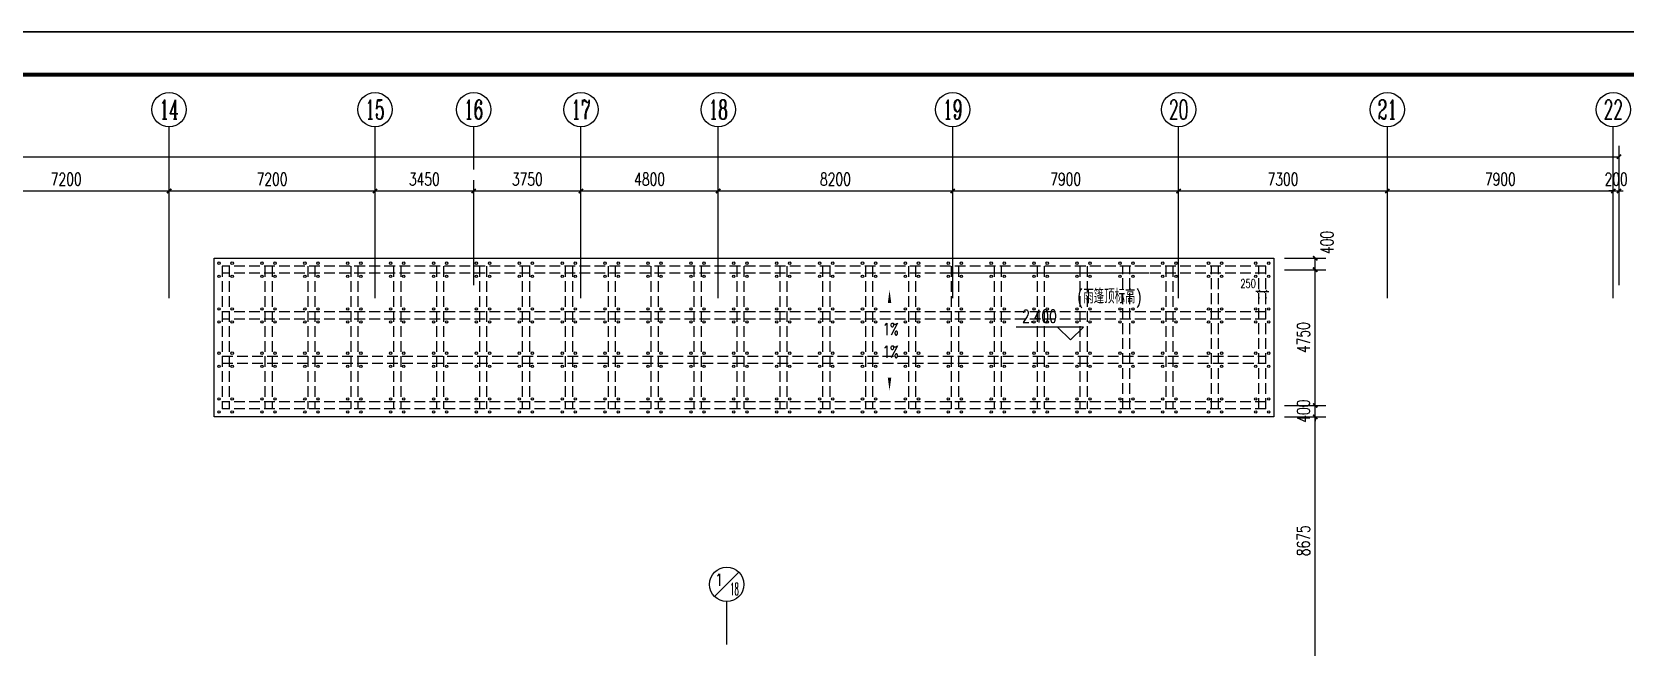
# Model space of a CAD drawing. Extents: x 1398449 to 2142961, y 256969 to 1032940.
# Drawn here: x 1602691 to 1658405, y 731282 to 752821 of the extents above; entities that cross this region are included whole.
import ezdxf
from ezdxf.enums import TextEntityAlignment as Align

# ---------------------------------------------------------------- set-up
doc = ezdxf.new("R2010")
doc.units = 0
doc.header["$LTSCALE"] = 1500
doc.header["$PDSIZE"] = 50
doc.linetypes.add('__DASH', pattern=[0.35, 0.25, -0.1])
for name, color, linetype in [('1-建筑底图', 8, 'Continuous'), ('AXIS_TEXT', 7, 'Continuous'), ('BTTK', 7, 'Continuous'), ('PUB_TITLE', 4, 'Continuous'), ('党校-主楼（一期）参照$0$PUB_TITLE', 7, 'Continuous')]:
    doc.layers.add(name, color=color, linetype=linetype)
doc.layers.add('yichutu', color=7, linetype='Continuous', true_color=0xffffff, plot=False)
doc.styles.add('_TCH_AXIS', font='COMPLEX', dxfattribs={"bigfont": 'GBCBIG'})
doc.styles.add('_TCH_DIM', font='SIMPLEX', dxfattribs={"bigfont": 'GBCBIG'})
doc.styles.add('_TCH_DIM_T3', font='SIMPLEX', dxfattribs={"width": 0.705882, "bigfont": 'GBCBIG'})
doc.styles.add('A_DIM', font='simplex.shx', dxfattribs={"width": 0.7, "bigfont": 'gbcbig.shx'})
doc.styles.add('COMPLEX', font='COMPLEX')
doc.styles.add('HZ(TK)', font='geniso.shx', dxfattribs={"width": 0.9, "bigfont": 'hztxt.shx'})
doc.styles.get("Standard").update_dxf_attribs({"font": 'gbeitc.shx', "bigfont": 'gbcbig.shx'})
doc.linetypes.add('JIEDI', pattern='A,1.25,-0.25,0.25,-0.25,0.625,["/",Standard,S=0.6,R=0,X=0,Y=-0.3],0.625,-0.25,0.25,-0.25', length=4)
doc.dimstyles.new('_TCH_ARCH&&100', dxfattribs={"dimtxt": 297.5, "dimasz": 100, "dimexe": 250, "dimexo": 300, "dimgap": 126.25, "dimtad": 1, "dimdec": 0, "dimzin": 0, "dimdsep": 46, "dimtxsty": '_TCH_DIM_T3', "dimblk": 'ARCHTICK', "dimcen": 0.09, "dimclrt": 7, "dimazin": 2, "dimtfac": 1, "dimtdec": 0, "dimtix": 1, "dimtmove": 2, "dimatfit": 3, "dimfxl": 1, "dimtolj": 1, "dimtzin": 0, "dimarcsym": 0})
doc.dimstyles.new('_TCH_ARCH&&150', dxfattribs={"dimtxt": 446.25, "dimasz": 150, "dimexe": 375, "dimexo": 450, "dimgap": 189.375, "dimtad": 1, "dimdec": 0, "dimzin": 0, "dimdsep": 46, "dimtxsty": '_TCH_DIM_T3', "dimblk": 'ARCHTICK', "dimcen": 0.09, "dimclrt": 7, "dimazin": 2, "dimtfac": 1, "dimtdec": 0, "dimtix": 1, "dimtmove": 2, "dimatfit": 3, "dimfxl": 1, "dimtolj": 1, "dimtzin": 0, "dimarcsym": 0})

# ---------------------------------------------------------------- blocks, each defined once
blk = doc.blocks.new('_AXISO')
blk.add_circle((0, 0), 0.5)
at = {"layer": 'AXIS_TEXT', "style": 'COMPLEX', "width": 1.041667}
blk.add_attdef('A', text='', height=0.56, dxfattribs=at).set_placement((-0.25, -0.28), (0.25, -0.28), align=Align.FIT)
blk = doc.blocks.new('_ArchTick')
at = {"color": 0, "linetype": 'ByBlock', "const_width": 0.4}
blk.add_lwpolyline([(-0.5, -0.5), (0.5, 0.5)], dxfattribs=at)
blk = doc.blocks.new('*D120')
at = {"layer": '1-建筑底图', "color": 0, "lineweight": -2, "transparency": 16777216}
for p, q in [((1518991, 743950), (1518991, 748825)), ((1658191, 743950), (1658191, 748825)), ((1518991, 748450), (1658191, 748450))]:
    blk.add_line(p, q, dxfattribs=at)
at = {"layer": 'Defpoints', "color": 0}
for p in [(1658191, 748450), (1518991, 743500), (1658191, 743500)]:
    blk.add_point(p, dxfattribs=at)
at = {"layer": '1-建筑底图', "color": 0, "lineweight": -2, "transparency": 16777216, "xscale": 150, "yscale": 150, "zscale": 150, "rotation": 180}
blk.add_blockref('_ArchTick', (1518991, 748450), dxfattribs=at)
at = {"layer": '1-建筑底图', "color": 0, "lineweight": -2, "transparency": 16777216, "xscale": 150, "yscale": 150, "zscale": 150}
blk.add_blockref('_ArchTick', (1658191, 748450), dxfattribs=at)
at = {"layer": '1-建筑底图', "color": 7, "transparency": 16777216, "insert": (1588591, 748862), "char_height": 446.2, "attachment_point": 5, "style": '_TCH_DIM_T3'}
blk.add_mtext('\\A1;139200', dxfattribs=at)
blk = doc.blocks.new('*D134')
at = {"layer": '1-建筑底图', "color": 0, "lineweight": -2, "transparency": 16777216}
for p, q in [((1600291, 743950), (1600291, 747625)), ((1600291, 747250), (1607491, 747250)), ((1607491, 743950), (1607491, 747625))]:
    blk.add_line(p, q, dxfattribs=at)
at = {"layer": 'Defpoints', "color": 0}
for p in [(1607491, 747250), (1600291, 743500), (1607491, 743500)]:
    blk.add_point(p, dxfattribs=at)
at = {"layer": '1-建筑底图', "color": 0, "lineweight": -2, "transparency": 16777216, "xscale": 150, "yscale": 150, "zscale": 150, "rotation": 180}
blk.add_blockref('_ArchTick', (1600291, 747250), dxfattribs=at)
at = {"layer": '1-建筑底图', "color": 0, "lineweight": -2, "transparency": 16777216, "xscale": 150, "yscale": 150, "zscale": 150}
blk.add_blockref('_ArchTick', (1607491, 747250), dxfattribs=at)
at = {"layer": '1-建筑底图', "color": 7, "transparency": 16777216, "insert": (1603891, 747662), "char_height": 446.2, "attachment_point": 5, "style": '_TCH_DIM_T3'}
blk.add_mtext('\\A1;7200', dxfattribs=at)
blk = doc.blocks.new('*D135')
at = {"layer": '1-建筑底图', "color": 0, "lineweight": -2, "transparency": 16777216}
for p, q in [((1607491, 743950), (1607491, 747625)), ((1607491, 747250), (1614691, 747250)), ((1614691, 743950), (1614691, 747625))]:
    blk.add_line(p, q, dxfattribs=at)
at = {"layer": 'Defpoints', "color": 0}
for p in [(1614691, 747250), (1607491, 743500), (1614691, 743500)]:
    blk.add_point(p, dxfattribs=at)
at = {"layer": '1-建筑底图', "color": 0, "lineweight": -2, "transparency": 16777216, "xscale": 150, "yscale": 150, "zscale": 150, "rotation": 180}
blk.add_blockref('_ArchTick', (1607491, 747250), dxfattribs=at)
at = {"layer": '1-建筑底图', "color": 0, "lineweight": -2, "transparency": 16777216, "xscale": 150, "yscale": 150, "zscale": 150}
blk.add_blockref('_ArchTick', (1614691, 747250), dxfattribs=at)
at = {"layer": '1-建筑底图', "color": 7, "transparency": 16777216, "insert": (1611091, 747662), "char_height": 446.2, "attachment_point": 5, "style": '_TCH_DIM_T3'}
blk.add_mtext('\\A1;7200', dxfattribs=at)
blk = doc.blocks.new('*D136')
at = {"layer": '1-建筑底图', "color": 0, "lineweight": -2, "transparency": 16777216}
for p, q in [((1614691, 743950), (1614691, 747625)), ((1614691, 747250), (1618141, 747250)), ((1618141, 743950), (1618141, 747625))]:
    blk.add_line(p, q, dxfattribs=at)
at = {"layer": 'Defpoints', "color": 0}
for p in [(1618141, 747250), (1614691, 743500), (1618141, 743500)]:
    blk.add_point(p, dxfattribs=at)
at = {"layer": '1-建筑底图', "color": 0, "lineweight": -2, "transparency": 16777216, "xscale": 150, "yscale": 150, "zscale": 150, "rotation": 180}
blk.add_blockref('_ArchTick', (1614691, 747250), dxfattribs=at)
at = {"layer": '1-建筑底图', "color": 0, "lineweight": -2, "transparency": 16777216, "xscale": 150, "yscale": 150, "zscale": 150}
blk.add_blockref('_ArchTick', (1618141, 747250), dxfattribs=at)
at = {"layer": '1-建筑底图', "color": 7, "transparency": 16777216, "insert": (1616416, 747662), "char_height": 446.2, "attachment_point": 5, "style": '_TCH_DIM_T3'}
blk.add_mtext('\\A1;3450', dxfattribs=at)
blk = doc.blocks.new('*D137')
at = {"layer": '1-建筑底图', "color": 0, "lineweight": -2, "transparency": 16777216}
for p, q in [((1618141, 743950), (1618141, 747625)), ((1618141, 747250), (1621891, 747250)), ((1621891, 743950), (1621891, 747625))]:
    blk.add_line(p, q, dxfattribs=at)
at = {"layer": 'Defpoints', "color": 0}
for p in [(1621891, 747250), (1618141, 743500), (1621891, 743500)]:
    blk.add_point(p, dxfattribs=at)
at = {"layer": '1-建筑底图', "color": 0, "lineweight": -2, "transparency": 16777216, "xscale": 150, "yscale": 150, "zscale": 150, "rotation": 180}
blk.add_blockref('_ArchTick', (1618141, 747250), dxfattribs=at)
at = {"layer": '1-建筑底图', "color": 0, "lineweight": -2, "transparency": 16777216, "xscale": 150, "yscale": 150, "zscale": 150}
blk.add_blockref('_ArchTick', (1621891, 747250), dxfattribs=at)
at = {"layer": '1-建筑底图', "color": 7, "transparency": 16777216, "insert": (1620016, 747662), "char_height": 446.2, "attachment_point": 5, "style": '_TCH_DIM_T3'}
blk.add_mtext('\\A1;3750', dxfattribs=at)
blk = doc.blocks.new('*D138')
at = {"layer": '1-建筑底图', "color": 0, "lineweight": -2, "transparency": 16777216}
for p, q in [((1621891, 743950), (1621891, 747625)), ((1621891, 747250), (1626691, 747250)), ((1626691, 743950), (1626691, 747625))]:
    blk.add_line(p, q, dxfattribs=at)
at = {"layer": 'Defpoints', "color": 0}
for p in [(1626691, 747250), (1621891, 743500), (1626691, 743500)]:
    blk.add_point(p, dxfattribs=at)
at = {"layer": '1-建筑底图', "color": 0, "lineweight": -2, "transparency": 16777216, "xscale": 150, "yscale": 150, "zscale": 150, "rotation": 180}
blk.add_blockref('_ArchTick', (1621891, 747250), dxfattribs=at)
at = {"layer": '1-建筑底图', "color": 0, "lineweight": -2, "transparency": 16777216, "xscale": 150, "yscale": 150, "zscale": 150}
blk.add_blockref('_ArchTick', (1626691, 747250), dxfattribs=at)
at = {"layer": '1-建筑底图', "color": 7, "transparency": 16777216, "insert": (1624291, 747662), "char_height": 446.2, "attachment_point": 5, "style": '_TCH_DIM_T3'}
blk.add_mtext('\\A1;4800', dxfattribs=at)
blk = doc.blocks.new('*D139')
at = {"layer": '1-建筑底图', "color": 0, "lineweight": -2, "transparency": 16777216}
for p, q in [((1626691, 743950), (1626691, 747625)), ((1626691, 747250), (1634891, 747250)), ((1634891, 743950), (1634891, 747625))]:
    blk.add_line(p, q, dxfattribs=at)
at = {"layer": 'Defpoints', "color": 0}
for p in [(1634891, 747250), (1626691, 743500), (1634891, 743500)]:
    blk.add_point(p, dxfattribs=at)
at = {"layer": '1-建筑底图', "color": 0, "lineweight": -2, "transparency": 16777216, "xscale": 150, "yscale": 150, "zscale": 150, "rotation": 180}
blk.add_blockref('_ArchTick', (1626691, 747250), dxfattribs=at)
at = {"layer": '1-建筑底图', "color": 0, "lineweight": -2, "transparency": 16777216, "xscale": 150, "yscale": 150, "zscale": 150}
blk.add_blockref('_ArchTick', (1634891, 747250), dxfattribs=at)
at = {"layer": '1-建筑底图', "color": 7, "transparency": 16777216, "insert": (1630791, 747662), "char_height": 446.2, "attachment_point": 5, "style": '_TCH_DIM_T3'}
blk.add_mtext('\\A1;8200', dxfattribs=at)
blk = doc.blocks.new('*D140')
at = {"layer": '1-建筑底图', "color": 0, "lineweight": -2, "transparency": 16777216}
for p, q in [((1634891, 743950), (1634891, 747625)), ((1634891, 747250), (1642791, 747250)), ((1642791, 743950), (1642791, 747625))]:
    blk.add_line(p, q, dxfattribs=at)
at = {"layer": 'Defpoints', "color": 0}
for p in [(1642791, 747250), (1634891, 743500), (1642791, 743500)]:
    blk.add_point(p, dxfattribs=at)
at = {"layer": '1-建筑底图', "color": 0, "lineweight": -2, "transparency": 16777216, "xscale": 150, "yscale": 150, "zscale": 150, "rotation": 180}
blk.add_blockref('_ArchTick', (1634891, 747250), dxfattribs=at)
at = {"layer": '1-建筑底图', "color": 0, "lineweight": -2, "transparency": 16777216, "xscale": 150, "yscale": 150, "zscale": 150}
blk.add_blockref('_ArchTick', (1642791, 747250), dxfattribs=at)
at = {"layer": '1-建筑底图', "color": 7, "transparency": 16777216, "insert": (1638841, 747662), "char_height": 446.2, "attachment_point": 5, "style": '_TCH_DIM_T3'}
blk.add_mtext('\\A1;7900', dxfattribs=at)
blk = doc.blocks.new('*D141')
at = {"layer": '1-建筑底图', "color": 0, "lineweight": -2, "transparency": 16777216}
for p, q in [((1642791, 743950), (1642791, 747625)), ((1642791, 747250), (1650091, 747250)), ((1650091, 743950), (1650091, 747625))]:
    blk.add_line(p, q, dxfattribs=at)
at = {"layer": 'Defpoints', "color": 0}
for p in [(1650091, 747250), (1642791, 743500), (1650091, 743500)]:
    blk.add_point(p, dxfattribs=at)
at = {"layer": '1-建筑底图', "color": 0, "lineweight": -2, "transparency": 16777216, "xscale": 150, "yscale": 150, "zscale": 150, "rotation": 180}
blk.add_blockref('_ArchTick', (1642791, 747250), dxfattribs=at)
at = {"layer": '1-建筑底图', "color": 0, "lineweight": -2, "transparency": 16777216, "xscale": 150, "yscale": 150, "zscale": 150}
blk.add_blockref('_ArchTick', (1650091, 747250), dxfattribs=at)
at = {"layer": '1-建筑底图', "color": 7, "transparency": 16777216, "insert": (1646441, 747662), "char_height": 446.2, "attachment_point": 5, "style": '_TCH_DIM_T3'}
blk.add_mtext('\\A1;7300', dxfattribs=at)
blk = doc.blocks.new('*D142')
at = {"layer": '1-建筑底图', "color": 0, "lineweight": -2, "transparency": 16777216}
for p, q in [((1650091, 743950), (1650091, 747625)), ((1650091, 747250), (1657991, 747250)), ((1657991, 743950), (1657991, 747625))]:
    blk.add_line(p, q, dxfattribs=at)
at = {"layer": 'Defpoints', "color": 0}
for p in [(1657991, 747250), (1650091, 743500), (1657991, 743500)]:
    blk.add_point(p, dxfattribs=at)
at = {"layer": '1-建筑底图', "color": 0, "lineweight": -2, "transparency": 16777216, "xscale": 150, "yscale": 150, "zscale": 150, "rotation": 180}
blk.add_blockref('_ArchTick', (1650091, 747250), dxfattribs=at)
at = {"layer": '1-建筑底图', "color": 0, "lineweight": -2, "transparency": 16777216, "xscale": 150, "yscale": 150, "zscale": 150}
blk.add_blockref('_ArchTick', (1657991, 747250), dxfattribs=at)
at = {"layer": '1-建筑底图', "color": 7, "transparency": 16777216, "insert": (1654041, 747662), "char_height": 446.2, "attachment_point": 5, "style": '_TCH_DIM_T3'}
blk.add_mtext('\\A1;7900', dxfattribs=at)
blk = doc.blocks.new('*D143')
at = {"layer": '1-建筑底图', "color": 0, "lineweight": -2, "transparency": 16777216}
for p, q in [((1657991, 747250), (1657841, 747250)), ((1657991, 743950), (1657991, 747625)), ((1657991, 747250), (1658191, 747250)), ((1658191, 743950), (1658191, 747625)), ((1658191, 747250), (1658341, 747250))]:
    blk.add_line(p, q, dxfattribs=at)
at = {"layer": 'Defpoints', "color": 0}
for p in [(1658191, 747250), (1657991, 743500), (1658191, 743500)]:
    blk.add_point(p, dxfattribs=at)
at = {"layer": '1-建筑底图', "color": 0, "lineweight": -2, "transparency": 16777216, "xscale": 150, "yscale": 150, "zscale": 150}
blk.add_blockref('_ArchTick', (1657991, 747250), dxfattribs=at)
at = {"layer": '1-建筑底图', "color": 0, "lineweight": -2, "transparency": 16777216, "xscale": 150, "yscale": 150, "zscale": 150, "rotation": 180}
blk.add_blockref('_ArchTick', (1658191, 747250), dxfattribs=at)
at = {"layer": '1-建筑底图', "color": 7, "transparency": 16777216, "insert": (1658091, 747662), "char_height": 446.2, "attachment_point": 5, "style": '_TCH_DIM_T3'}
blk.add_mtext('\\A1;200', dxfattribs=at)
blk = doc.blocks.new('*D169')
at = {"layer": '1-建筑底图', "color": 0, "lineweight": -2, "transparency": 16777216}
for p, q in [((1645591, 743737), (1645491, 743737)), ((1645591, 743737), (1645841, 743737)), ((1645591, 743537), (1645591, 743487)), ((1645841, 743737), (1645941, 743737)), ((1645841, 743537), (1645841, 743487))]:
    blk.add_line(p, q, dxfattribs=at)
at = {"layer": 'Defpoints', "color": 0}
for p in [(1645591, 743837), (1645841, 743837), (1645841, 743737)]:
    blk.add_point(p, dxfattribs=at)
at = {"layer": '1-建筑底图', "color": 0, "lineweight": -2, "transparency": 16777216, "xscale": 100, "yscale": 100, "zscale": 100}
blk.add_blockref('_ArchTick', (1645591, 743737), dxfattribs=at)
at = {"layer": '1-建筑底图', "color": 0, "lineweight": -2, "transparency": 16777216, "xscale": 100, "yscale": 100, "zscale": 100, "rotation": 180}
blk.add_blockref('_ArchTick', (1645841, 743737), dxfattribs=at)
at = {"layer": '1-建筑底图', "color": 7, "transparency": 16777216, "insert": (1645221, 744012), "char_height": 297.5, "attachment_point": 5, "style": '_TCH_DIM_T3'}
blk.add_mtext('\\A1;250', dxfattribs=at)
blk = doc.blocks.new('*D170')
at = {"layer": '1-建筑底图', "color": 0, "lineweight": -2, "transparency": 16777216}
for p, q in [((1646489, 739344), (1647943, 739344)), ((1647568, 730669), (1647568, 739344)), ((1646489, 730669), (1647943, 730669))]:
    blk.add_line(p, q, dxfattribs=at)
at = {"layer": 'Defpoints', "color": 0}
for p in [(1646039, 739344), (1647568, 739344), (1646039, 730669)]:
    blk.add_point(p, dxfattribs=at)
at = {"layer": '1-建筑底图', "color": 0, "lineweight": -2, "transparency": 16777216, "xscale": 150, "yscale": 150, "zscale": 150}
for p, rotation in [((1647568, 739344), 90), ((1647568, 730669), 270)]:
    blk.add_blockref('_ArchTick', p, dxfattribs=dict(at, rotation=rotation))
at = {"layer": '1-建筑底图', "color": 7, "transparency": 16777216, "insert": (1647155, 735007), "char_height": 446.2, "attachment_point": 5, "rotation": 90, "style": '_TCH_DIM_T3'}
blk.add_mtext('\\A1;8675', dxfattribs=at)
blk = doc.blocks.new('*D171')
at = {"layer": '1-建筑底图', "color": 0, "lineweight": -2, "transparency": 16777216}
for p, q in [((1647568, 739744), (1647568, 739894)), ((1646489, 739744), (1647943, 739744)), ((1646489, 739344), (1647943, 739344)), ((1647568, 739344), (1647568, 739744)), ((1647568, 739344), (1647568, 739194))]:
    blk.add_line(p, q, dxfattribs=at)
at = {"layer": 'Defpoints', "color": 0}
for p in [(1646039, 739744), (1646039, 739344), (1647568, 739744)]:
    blk.add_point(p, dxfattribs=at)
at = {"layer": '1-建筑底图', "color": 0, "lineweight": -2, "transparency": 16777216, "xscale": 150, "yscale": 150, "zscale": 150}
for p, rotation in [((1647568, 739744), 270), ((1647568, 739344), 90)]:
    blk.add_blockref('_ArchTick', p, dxfattribs=dict(at, rotation=rotation))
at = {"layer": '1-建筑底图', "color": 7, "transparency": 16777216, "insert": (1647155, 739544), "char_height": 446.2, "attachment_point": 5, "rotation": 90, "style": '_TCH_DIM_T3'}
blk.add_mtext('\\A1;400', dxfattribs=at)
blk = doc.blocks.new('*D172')
at = {"layer": '1-建筑底图', "color": 0, "lineweight": -2, "transparency": 16777216}
for p, q in [((1646489, 744494), (1647943, 744494)), ((1647568, 739744), (1647568, 744494)), ((1646489, 739744), (1647943, 739744))]:
    blk.add_line(p, q, dxfattribs=at)
at = {"layer": 'Defpoints', "color": 0}
for p in [(1646039, 744494), (1647568, 744494), (1646039, 739744)]:
    blk.add_point(p, dxfattribs=at)
at = {"layer": '1-建筑底图', "color": 0, "lineweight": -2, "transparency": 16777216, "xscale": 150, "yscale": 150, "zscale": 150}
for p, rotation in [((1647568, 744494), 90), ((1647568, 739744), 270)]:
    blk.add_blockref('_ArchTick', p, dxfattribs=dict(at, rotation=rotation))
at = {"layer": '1-建筑底图', "color": 7, "transparency": 16777216, "insert": (1647155, 742119), "char_height": 446.2, "attachment_point": 5, "rotation": 90, "style": '_TCH_DIM_T3'}
blk.add_mtext('\\A1;4750', dxfattribs=at)
blk = doc.blocks.new('*D173')
at = {"layer": '1-建筑底图', "color": 0, "lineweight": -2, "transparency": 16777216}
for p, q in [((1646489, 744894), (1647943, 744894)), ((1646489, 744494), (1647943, 744494)), ((1647568, 744494), (1647568, 744894))]:
    blk.add_line(p, q, dxfattribs=at)
at = {"layer": 'Defpoints', "color": 0}
for p in [(1646039, 744894), (1646039, 744494), (1647568, 744894)]:
    blk.add_point(p, dxfattribs=at)
at = {"layer": '1-建筑底图', "color": 0, "lineweight": -2, "transparency": 16777216, "xscale": 150, "yscale": 150, "zscale": 150}
for p, rotation in [((1647568, 744894), 90), ((1647568, 744494), 270)]:
    blk.add_blockref('_ArchTick', p, dxfattribs=dict(at, rotation=rotation))
at = {"layer": '1-建筑底图', "color": 7, "transparency": 16777216, "insert": (1647980, 745449), "char_height": 446.2, "attachment_point": 5, "rotation": 90, "style": '_TCH_DIM_T3'}
blk.add_mtext('\\A1;400', dxfattribs=at)
blk = doc.blocks.new('vhtemplate_2020年新竖式图框_A1_1_2', base_point=(-420.5, 0))
at = {"layer": 'PUB_TITLE', "color": 7}
blk.add_lwpolyline([(-420.5, 594), (841, 594), (841, 0), (-420.5, 0)], close=True, dxfattribs=at)
at = {"layer": 'PUB_TITLE', "const_width": 1}
blk.add_lwpolyline([(-395.5, 10), (831, 10), (831, 584), (-395.5, 584)], close=True, dxfattribs=at)
at = {"layer": 'BTTK', "color": 4, "style": 'HZ(TK)', "width": 0.9}
for tag, p in [('合作单位', (796, 511.5)), ('建设单位', (796, 209.5)), ('工程名称', (796, 176.5)), ('子项名称', (806, 160)), ('图纸名称', (796, 141))]:
    blk.add_attdef(tag, text='', height=3.5, dxfattribs=at).set_placement(p, align=Align.MIDDLE_CENTER)
for tag, p in [('注册证书号', (808.5, 309.01)), ('注册印章号', (808.5, 301.01)), ('设计号', (806, 193)), ('图别', (789.75, 34)), ('图号', (822.25, 34)), ('版本号', (789.75, 26)), ('日期', (822.25, 26))]:
    blk.add_attdef(tag, text='', height=3.5, dxfattribs=at).set_placement(p, align=Align.MIDDLE)
blk = doc.blocks.new('yct-1261-594-189225-89100-150-1004.0')
at = {"layer": 'yichutu', "color": 7, "true_color": 0xffffff}
blk.add_lwpolyline([(0, 0), (0, 89100), (189225, 89100), (189225, 0)], close=True, dxfattribs=at)
blk = doc.blocks.new('1-二层建筑底图')
at = {"layer": '1-建筑底图'}
for p, q in [((1607491, 743500), (1607491, 749500)), ((1614691, 743500), (1614691, 749500)), ((1618141, 748000), (1618141, 749500)), ((1621891, 743500), (1621891, 749500)), ((1626691, 743500), (1626691, 749500)), ((1634891, 743500), (1634891, 749500)), ((1642791, 743500), (1642791, 749500)), ((1650091, 743500), (1650091, 749500)), ((1657991, 743500), (1657991, 749500)), ((1641759.2, 744369.3), (1634737.2, 744369.3)), ((1639459.7, 742485.6), (1637112.2, 742485.6)), ((1639009.7, 742035.6), (1638559.7, 742485.6)), ((1639009.7, 742035.6), (1639459.7, 742485.6)), ((1626566.7, 733054.1), (1627415.2, 733902.6)), ((1626991, 731378.3), (1626991, 732878.3))]:
    blk.add_line(p, q, dxfattribs=at)
at = {"layer": '1-建筑底图', "linetype": '__DASH'}
for p, q in [((1609341, 744619.3), (1609341, 739619.3)), ((1645841, 744619.3), (1609341, 744619.3)), ((1645841, 744369.3), (1609341, 744369.3)), ((1609591, 744619.3), (1609591, 739619.3)), ((1610841, 744619.3), (1610841, 739619.3)), ((1611091, 744619.3), (1611091, 739619.3)), ((1612341, 744619.3), (1612341, 739619.3)), ((1612591, 744619.3), (1612591, 739619.3)), ((1613841, 744619.3), (1613841, 739619.3)), ((1614091, 744619.3), (1614091, 739619.3)), ((1615341, 744619.3), (1615341, 739619.3)), ((1615591, 744619.3), (1615591, 739619.3)), ((1616841, 744619.3), (1616841, 739619.3)), ((1617091, 744619.3), (1617091, 739619.3)), ((1618341, 744619.3), (1618341, 739619.3)), ((1618591, 744619.3), (1618591, 739619.3)), ((1619841, 744619.3), (1619841, 739619.3)), ((1620091, 744619.3), (1620091, 739619.3)), ((1621341, 744619.3), (1621341, 739619.3)), ((1621591, 744619.3), (1621591, 739619.3)), ((1622841, 744619.3), (1622841, 739619.3)), ((1623091, 744619.3), (1623091, 739619.3)), ((1624341, 744619.3), (1624341, 739619.3)), ((1624591, 744619.3), (1624591, 739619.3)), ((1625841, 744619.3), (1625841, 739619.3)), ((1626091, 744619.3), (1626091, 739619.3)), ((1627341, 744619.3), (1627341, 739619.3)), ((1627591, 744619.3), (1627591, 739619.3)), ((1628841, 744619.3), (1628841, 739619.3)), ((1629091, 744619.3), (1629091, 739619.3)), ((1630341, 744619.3), (1630341, 739619.3)), ((1630591, 744619.3), (1630591, 739619.3)), ((1631841, 744619.3), (1631841, 739619.3)), ((1632091, 744619.3), (1632091, 739619.3)), ((1633341, 744619.3), (1633341, 739619.3)), ((1633591, 744619.3), (1633591, 739619.3)), ((1634841, 744619.3), (1634841, 739619.3)), ((1635091, 744619.3), (1635091, 739619.3)), ((1636341, 744619.3), (1636341, 739619.3)), ((1636591, 744619.3), (1636591, 739619.3)), ((1637841, 744619.3), (1637841, 739619.3)), ((1638091, 744619.3), (1638091, 739619.3)), ((1639341, 744619.3), (1639341, 739619.3)), ((1639591, 744619.3), (1639591, 739619.3)), ((1640841, 739619.3), (1640841, 744619.3)), ((1641091, 739619.3), (1641091, 744619.3)), ((1642341, 744619.3), (1642341, 739619.3)), ((1642591, 744619.3), (1642591, 739619.3)), ((1643941, 739619.3), (1643941, 744619.3)), ((1644191, 739619.3), (1644191, 744619.3)), ((1645591, 739619.3), (1645591, 744619.3)), ((1645841, 739619.3), (1645841, 744619.3)), ((1645841, 743019.3), (1609341, 743019.3)), ((1645841, 742769.3), (1609341, 742769.3)), ((1609341, 741469.3), (1645841, 741469.3)), ((1609341, 741219.3), (1645841, 741219.3)), ((1645841, 739869.3), (1609341, 739869.3)), ((1645841, 739619.3), (1609341, 739619.3))]:
    blk.add_line(p, q, dxfattribs=at)
at = {"layer": '1-建筑底图'}
blk.add_lwpolyline([(1646116, 739344.3), (1609066, 739344.3), (1609066, 744894.3), (1646116, 744894.3)], close=True, dxfattribs=at)
for points in [[(1632682.7, 742784.1, 0, 0, 0), (1632682.7, 743781.1, 0, 120, 0), (1632682.7, 743331.1, 0, 0, 0)], [(1632682.7, 741258.3, 0, 0, 0), (1632682.7, 740261.3, 0, 120, 0), (1632682.7, 740711.3, 0, 0, 0)]]:
    blk.add_lwpolyline(points, format="xyseb", dxfattribs=at)
for centre, radius in [((1609236.8, 744723.5), 41.7), ((1609695.1, 744723.5), 41.7), ((1610736.8, 744723.5), 41.7), ((1611195.1, 744723.5), 41.7), ((1612236.8, 744723.5), 41.7), ((1612695.1, 744723.5), 41.7), ((1613736.8, 744723.5), 41.7), ((1614195.1, 744723.5), 41.7), ((1615236.8, 744723.5), 41.7), ((1615695.1, 744723.5), 41.7), ((1616736.8, 744723.5), 41.7), ((1617195.1, 744723.5), 41.7), ((1618236.8, 744723.5), 41.7), ((1618695.1, 744723.5), 41.7), ((1619736.8, 744723.5), 41.7), ((1620195.1, 744723.5), 41.7), ((1621236.8, 744723.5), 41.7), ((1621695.1, 744723.5), 41.7), ((1622736.8, 744723.5), 41.7), ((1623195.1, 744723.5), 41.7), ((1624236.8, 744723.5), 41.7), ((1624695.1, 744723.5), 41.7), ((1625736.8, 744723.5), 41.7), ((1626195.1, 744723.5), 41.7), ((1627236.8, 744723.5), 41.7), ((1627695.1, 744723.5), 41.7), ((1628736.8, 744723.5), 41.7), ((1629195.1, 744723.5), 41.7), ((1630236.8, 744723.5), 41.7), ((1630695.1, 744723.5), 41.7), ((1631736.8, 744723.5), 41.7), ((1632195.1, 744723.5), 41.7), ((1633236.8, 744723.5), 41.7), ((1633695.1, 744723.5), 41.7), ((1634736.8, 744723.5), 41.7), ((1635195.1, 744723.5), 41.7), ((1636236.8, 744723.5), 41.7), ((1636695.1, 744723.5), 41.7), ((1637736.8, 744723.5), 41.7), ((1638195.1, 744723.5), 41.7), ((1639236.8, 744723.5), 41.7), ((1639695.1, 744723.5), 41.7), ((1640736.8, 744723.5), 41.7), ((1641195.1, 744723.5), 41.7), ((1642236.8, 744723.5), 41.7), ((1642695.1, 744723.5), 41.7), ((1643836.8, 744723.5), 41.7), ((1644295.1, 744723.5), 41.7), ((1645486.8, 744723.5), 41.7), ((1645945.1, 744723.5), 41.7), ((1609236.8, 744265.2), 41.7), ((1609695.1, 744265.2), 41.7), ((1610736.8, 744265.2), 41.7), ((1611195.1, 744265.2), 41.7), ((1612236.8, 744265.2), 41.7), ((1612695.1, 744265.2), 41.7), ((1613736.8, 744265.2), 41.7), ((1614195.1, 744265.2), 41.7), ((1615236.8, 744265.2), 41.7), ((1615695.1, 744265.2), 41.7), ((1616736.8, 744265.2), 41.7), ((1617195.1, 744265.2), 41.7), ((1618236.8, 744265.2), 41.7), ((1618695.1, 744265.2), 41.7), ((1619736.8, 744265.2), 41.7), ((1620195.1, 744265.2), 41.7), ((1621236.8, 744265.2), 41.7), ((1621695.1, 744265.2), 41.7), ((1622736.8, 744265.2), 41.7), ((1623195.1, 744265.2), 41.7), ((1624236.8, 744265.2), 41.7), ((1624695.1, 744265.2), 41.7), ((1625736.8, 744265.2), 41.7), ((1626195.1, 744265.2), 41.7), ((1627236.8, 744265.2), 41.7), ((1627695.1, 744265.2), 41.7), ((1628736.8, 744265.2), 41.7), ((1629195.1, 744265.2), 41.7), ((1630236.8, 744265.2), 41.7), ((1630695.1, 744265.2), 41.7), ((1631736.8, 744265.2), 41.7), ((1632195.1, 744265.2), 41.7), ((1633236.8, 744265.2), 41.7), ((1633695.1, 744265.2), 41.7), ((1634736.8, 744265.2), 41.7), ((1635195.1, 744265.2), 41.7), ((1636236.8, 744265.2), 41.7), ((1636695.1, 744265.2), 41.7), ((1637736.8, 744265.2), 41.7), ((1638195.1, 744265.2), 41.7), ((1639236.8, 744265.2), 41.7), ((1639695.1, 744265.2), 41.7), ((1640736.8, 744265.2), 41.7), ((1641195.1, 744265.2), 41.7), ((1642236.8, 744265.2), 41.7), ((1642695.1, 744265.2), 41.7), ((1643836.8, 744265.2), 41.7), ((1644295.1, 744265.2), 41.7), ((1645486.8, 744265.2), 41.7), ((1645945.1, 744265.2), 41.7), ((1609236.8, 743123.5), 41.7), ((1609236.8, 742665.2), 41.7), ((1609695.1, 743123.5), 41.7), ((1609695.1, 742665.2), 41.7), ((1610736.8, 743123.5), 41.7), ((1610736.8, 742665.2), 41.7), ((1611195.1, 743123.5), 41.7), ((1611195.1, 742665.2), 41.7), ((1612236.8, 743123.5), 41.7), ((1612236.8, 742665.2), 41.7), ((1612695.1, 743123.5), 41.7), ((1612695.1, 742665.2), 41.7), ((1613736.8, 743123.5), 41.7), ((1613736.8, 742665.2), 41.7), ((1614195.1, 743123.5), 41.7), ((1614195.1, 742665.2), 41.7), ((1615236.8, 743123.5), 41.7), ((1615236.8, 742665.2), 41.7), ((1615695.1, 743123.5), 41.7), ((1615695.1, 742665.2), 41.7), ((1616736.8, 743123.5), 41.7), ((1616736.8, 742665.2), 41.7), ((1617195.1, 743123.5), 41.7), ((1617195.1, 742665.2), 41.7), ((1618236.8, 743123.5), 41.7), ((1618236.8, 742665.2), 41.7), ((1618695.1, 743123.5), 41.7), ((1618695.1, 742665.2), 41.7), ((1619736.8, 743123.5), 41.7), ((1619736.8, 742665.2), 41.7), ((1620195.1, 743123.5), 41.7), ((1620195.1, 742665.2), 41.7), ((1621236.8, 743123.5), 41.7), ((1621236.8, 742665.2), 41.7), ((1621695.1, 743123.5), 41.7), ((1621695.1, 742665.2), 41.7), ((1622736.8, 743123.5), 41.7), ((1622736.8, 742665.2), 41.7), ((1623195.1, 743123.5), 41.7), ((1623195.1, 742665.2), 41.7), ((1624236.8, 743123.5), 41.7), ((1624236.8, 742665.2), 41.7), ((1624695.1, 743123.5), 41.7), ((1624695.1, 742665.2), 41.7), ((1625736.8, 743123.5), 41.7), ((1625736.8, 742665.2), 41.7), ((1626195.1, 743123.5), 41.7), ((1626195.1, 742665.2), 41.7), ((1627236.8, 743123.5), 41.7), ((1627236.8, 742665.2), 41.7), ((1627695.1, 743123.5), 41.7), ((1627695.1, 742665.2), 41.7), ((1628736.8, 743123.5), 41.7), ((1628736.8, 742665.2), 41.7), ((1629195.1, 743123.5), 41.7), ((1629195.1, 742665.2), 41.7), ((1630236.8, 743123.5), 41.7), ((1630236.8, 742665.2), 41.7), ((1630695.1, 743123.5), 41.7), ((1630695.1, 742665.2), 41.7), ((1631736.8, 743123.5), 41.7), ((1631736.8, 742665.2), 41.7), ((1632195.1, 743123.5), 41.7), ((1632195.1, 742665.2), 41.7), ((1633236.8, 743123.5), 41.7), ((1633236.8, 742665.2), 41.7), ((1633695.1, 743123.5), 41.7), ((1633695.1, 742665.2), 41.7), ((1634736.8, 743123.5), 41.7), ((1634736.8, 742665.2), 41.7), ((1635195.1, 743123.5), 41.7), ((1635195.1, 742665.2), 41.7), ((1636236.8, 743123.5), 41.7), ((1636236.8, 742665.2), 41.7), ((1636695.1, 743123.5), 41.7), ((1636695.1, 742665.2), 41.7), ((1637736.8, 743123.5), 41.7), ((1637736.8, 742665.2), 41.7), ((1638195.1, 743123.5), 41.7), ((1638195.1, 742665.2), 41.7), ((1639236.8, 743123.5), 41.7), ((1639236.8, 742665.2), 41.7), ((1639695.1, 743123.5), 41.7), ((1639695.1, 742665.2), 41.7), ((1640736.8, 743123.5), 41.7), ((1640736.8, 742665.2), 41.7), ((1641195.1, 743123.5), 41.7), ((1641195.1, 742665.2), 41.7), ((1642236.8, 743123.5), 41.7), ((1642236.8, 742665.2), 41.7), ((1642695.1, 743123.5), 41.7), ((1642695.1, 742665.2), 41.7), ((1643836.8, 743123.5), 41.7), ((1643836.8, 742665.2), 41.7), ((1644295.1, 743123.5), 41.7), ((1644295.1, 742665.2), 41.7), ((1645486.8, 743123.5), 41.7), ((1645486.8, 742665.2), 41.7), ((1645945.1, 743123.5), 41.7), ((1645945.1, 742665.2), 41.7), ((1609236.8, 741573.5), 41.7), ((1609695.1, 741573.5), 41.7), ((1610736.8, 741573.5), 41.7), ((1611195.1, 741573.5), 41.7), ((1612236.8, 741573.5), 41.7), ((1612695.1, 741573.5), 41.7), ((1613736.8, 741573.5), 41.7), ((1614195.1, 741573.5), 41.7), ((1615236.8, 741573.5), 41.7), ((1615695.1, 741573.5), 41.7), ((1616736.8, 741573.5), 41.7), ((1617195.1, 741573.5), 41.7), ((1618236.8, 741573.5), 41.7), ((1618695.1, 741573.5), 41.7), ((1619736.8, 741573.5), 41.7), ((1620195.1, 741573.5), 41.7), ((1621236.8, 741573.5), 41.7), ((1621695.1, 741573.5), 41.7), ((1622736.8, 741573.5), 41.7), ((1623195.1, 741573.5), 41.7), ((1624236.8, 741573.5), 41.7), ((1624695.1, 741573.5), 41.7), ((1625736.8, 741573.5), 41.7), ((1626195.1, 741573.5), 41.7), ((1627236.8, 741573.5), 41.7), ((1627695.1, 741573.5), 41.7), ((1628736.8, 741573.5), 41.7), ((1629195.1, 741573.5), 41.7), ((1630236.8, 741573.5), 41.7), ((1630695.1, 741573.5), 41.7), ((1631736.8, 741573.5), 41.7), ((1632195.1, 741573.5), 41.7), ((1633236.8, 741573.5), 41.7), ((1633695.1, 741573.5), 41.7), ((1634736.8, 741573.5), 41.7), ((1635195.1, 741573.5), 41.7), ((1636236.8, 741573.5), 41.7), ((1636695.1, 741573.5), 41.7), ((1637736.8, 741573.5), 41.7), ((1638195.1, 741573.5), 41.7), ((1639236.8, 741573.5), 41.7), ((1639695.1, 741573.5), 41.7), ((1640736.8, 741573.5), 41.7), ((1641195.1, 741573.5), 41.7), ((1642236.8, 741573.5), 41.7), ((1642695.1, 741573.5), 41.7), ((1643836.8, 741573.5), 41.7), ((1644295.1, 741573.5), 41.7), ((1645486.8, 741573.5), 41.7), ((1645945.1, 741573.5), 41.7), ((1609236.8, 741115.2), 41.7), ((1609695.1, 741115.2), 41.7), ((1610736.8, 741115.2), 41.7), ((1611195.1, 741115.2), 41.7), ((1612236.8, 741115.2), 41.7), ((1612695.1, 741115.2), 41.7), ((1613736.8, 741115.2), 41.7), ((1614195.1, 741115.2), 41.7), ((1615236.8, 741115.2), 41.7), ((1615695.1, 741115.2), 41.7), ((1616736.8, 741115.2), 41.7), ((1617195.1, 741115.2), 41.7), ((1618236.8, 741115.2), 41.7), ((1618695.1, 741115.2), 41.7), ((1619736.8, 741115.2), 41.7), ((1620195.1, 741115.2), 41.7), ((1621236.8, 741115.2), 41.7), ((1621695.1, 741115.2), 41.7), ((1622736.8, 741115.2), 41.7), ((1623195.1, 741115.2), 41.7), ((1624236.8, 741115.2), 41.7), ((1624695.1, 741115.2), 41.7), ((1625736.8, 741115.2), 41.7), ((1626195.1, 741115.2), 41.7), ((1627236.8, 741115.2), 41.7), ((1627695.1, 741115.2), 41.7), ((1628736.8, 741115.2), 41.7), ((1629195.1, 741115.2), 41.7), ((1630236.8, 741115.2), 41.7), ((1630695.1, 741115.2), 41.7), ((1631736.8, 741115.2), 41.7), ((1632195.1, 741115.2), 41.7), ((1633236.8, 741115.2), 41.7), ((1633695.1, 741115.2), 41.7), ((1634736.8, 741115.2), 41.7), ((1635195.1, 741115.2), 41.7), ((1636236.8, 741115.2), 41.7), ((1636695.1, 741115.2), 41.7), ((1637736.8, 741115.2), 41.7), ((1638195.1, 741115.2), 41.7), ((1639236.8, 741115.2), 41.7), ((1639695.1, 741115.2), 41.7), ((1640736.8, 741115.2), 41.7), ((1641195.1, 741115.2), 41.7), ((1642236.8, 741115.2), 41.7), ((1642695.1, 741115.2), 41.7), ((1643836.8, 741115.2), 41.7), ((1644295.1, 741115.2), 41.7), ((1645486.8, 741115.2), 41.7), ((1645945.1, 741115.2), 41.7), ((1609236.8, 739973.5), 41.7), ((1609695.1, 739973.5), 41.7), ((1610736.8, 739973.5), 41.7), ((1611195.1, 739973.5), 41.7), ((1612236.8, 739973.5), 41.7), ((1612695.1, 739973.5), 41.7), ((1613736.8, 739973.5), 41.7), ((1614195.1, 739973.5), 41.7), ((1615236.8, 739973.5), 41.7), ((1615695.1, 739973.5), 41.7), ((1616736.8, 739973.5), 41.7), ((1617195.1, 739973.5), 41.7), ((1618236.8, 739973.5), 41.7), ((1618695.1, 739973.5), 41.7), ((1619736.8, 739973.5), 41.7), ((1620195.1, 739973.5), 41.7), ((1621236.8, 739973.5), 41.7), ((1621695.1, 739973.5), 41.7), ((1622736.8, 739973.5), 41.7), ((1623195.1, 739973.5), 41.7), ((1624236.8, 739973.5), 41.7), ((1624695.1, 739973.5), 41.7), ((1625736.8, 739973.5), 41.7), ((1626195.1, 739973.5), 41.7), ((1627236.8, 739973.5), 41.7), ((1627695.1, 739973.5), 41.7), ((1628736.8, 739973.5), 41.7), ((1629195.1, 739973.5), 41.7), ((1630236.8, 739973.5), 41.7), ((1630695.1, 739973.5), 41.7), ((1631736.8, 739973.5), 41.7), ((1632195.1, 739973.5), 41.7), ((1633236.8, 739973.5), 41.7), ((1633695.1, 739973.5), 41.7), ((1634736.8, 739973.5), 41.7), ((1635195.1, 739973.5), 41.7), ((1636236.8, 739973.5), 41.7), ((1636695.1, 739973.5), 41.7), ((1637736.8, 739973.5), 41.7), ((1638195.1, 739973.5), 41.7), ((1639236.8, 739973.5), 41.7), ((1639695.1, 739973.5), 41.7), ((1640736.8, 739973.5), 41.7), ((1641195.1, 739973.5), 41.7), ((1642236.8, 739973.5), 41.7), ((1642695.1, 739973.5), 41.7), ((1643836.8, 739973.5), 41.7), ((1644295.1, 739973.5), 41.7), ((1645486.8, 739973.5), 41.7), ((1645945.1, 739973.5), 41.7), ((1609236.8, 739515.2), 41.7), ((1609695.1, 739515.2), 41.7), ((1610736.8, 739515.2), 41.7), ((1611195.1, 739515.2), 41.7), ((1612236.8, 739515.2), 41.7), ((1612695.1, 739515.2), 41.7), ((1613736.8, 739515.2), 41.7), ((1614195.1, 739515.2), 41.7), ((1615236.8, 739515.2), 41.7), ((1615695.1, 739515.2), 41.7), ((1616736.8, 739515.2), 41.7), ((1617195.1, 739515.2), 41.7), ((1618236.8, 739515.2), 41.7), ((1618695.1, 739515.2), 41.7), ((1619736.8, 739515.2), 41.7), ((1620195.1, 739515.2), 41.7), ((1621236.8, 739515.2), 41.7), ((1621695.1, 739515.2), 41.7), ((1622736.8, 739515.2), 41.7), ((1623195.1, 739515.2), 41.7), ((1624236.8, 739515.2), 41.7), ((1624695.1, 739515.2), 41.7), ((1625736.8, 739515.2), 41.7), ((1626195.1, 739515.2), 41.7), ((1627236.8, 739515.2), 41.7), ((1627695.1, 739515.2), 41.7), ((1628736.8, 739515.2), 41.7), ((1629195.1, 739515.2), 41.7), ((1630236.8, 739515.2), 41.7), ((1630695.1, 739515.2), 41.7), ((1631736.8, 739515.2), 41.7), ((1632195.1, 739515.2), 41.7), ((1633236.8, 739515.2), 41.7), ((1633695.1, 739515.2), 41.7), ((1634736.8, 739515.2), 41.7), ((1635195.1, 739515.2), 41.7), ((1636236.8, 739515.2), 41.7), ((1636695.1, 739515.2), 41.7), ((1637736.8, 739515.2), 41.7), ((1638195.1, 739515.2), 41.7), ((1639236.8, 739515.2), 41.7), ((1639695.1, 739515.2), 41.7), ((1640736.8, 739515.2), 41.7), ((1641195.1, 739515.2), 41.7), ((1642236.8, 739515.2), 41.7), ((1642695.1, 739515.2), 41.7), ((1643836.8, 739515.2), 41.7), ((1644295.1, 739515.2), 41.7), ((1645486.8, 739515.2), 41.7), ((1645945.1, 739515.2), 41.7), ((1626991, 733478.3), 600)]:
    blk.add_circle(centre, radius, dxfattribs=at)
ref = blk.add_blockref('_AXISO', (1607491, 750100), dxfattribs=dict(at, xscale=1200, yscale=1200, zscale=1200))
ref.add_attrib('A', '14', dxfattribs={"layer": 'AXIS_TEXT', "height": 678.82, "style": '_TCH_AXIS', "width": 0.677419}).set_placement((1607151.6, 749760.6), (1607830.4, 749760.6), align=Align.FIT)
ref = blk.add_blockref('_AXISO', (1614691, 750100), dxfattribs=dict(at, xscale=1200, yscale=1200, zscale=1200))
ref.add_attrib('A', '15', dxfattribs={"layer": 'AXIS_TEXT', "height": 678.82, "style": '_TCH_AXIS', "width": 0.724138}).set_placement((1614351.6, 749760.6), (1615030.4, 749760.6), align=Align.FIT)
ref = blk.add_blockref('_AXISO', (1618141, 750100), dxfattribs=dict(at, xscale=1200, yscale=1200, zscale=1200))
ref.add_attrib('A', '16', dxfattribs={"layer": 'AXIS_TEXT', "height": 678.82, "style": '_TCH_AXIS', "width": 0.724138}).set_placement((1617801.6, 749760.6), (1618480.4, 749760.6), align=Align.FIT)
ref = blk.add_blockref('_AXISO', (1621891, 750100), dxfattribs=dict(at, xscale=1200, yscale=1200, zscale=1200))
ref.add_attrib('A', '17', dxfattribs={"layer": 'AXIS_TEXT', "height": 678.82, "style": '_TCH_AXIS', "width": 0.724138}).set_placement((1621551.6, 749760.6), (1622230.4, 749760.6), align=Align.FIT)
ref = blk.add_blockref('_AXISO', (1626691, 750100), dxfattribs=dict(at, xscale=1200, yscale=1200, zscale=1200))
ref.add_attrib('A', '18', dxfattribs={"layer": 'AXIS_TEXT', "height": 678.82, "style": '_TCH_AXIS', "width": 0.724138}).set_placement((1626351.6, 749760.6), (1627030.4, 749760.6), align=Align.FIT)
ref = blk.add_blockref('_AXISO', (1634891, 750100), dxfattribs=dict(at, xscale=1200, yscale=1200, zscale=1200))
ref.add_attrib('A', '19', dxfattribs={"layer": 'AXIS_TEXT', "height": 678.82, "style": '_TCH_AXIS', "width": 0.724138}).set_placement((1634551.6, 749760.6), (1635230.4, 749760.6), align=Align.FIT)
ref = blk.add_blockref('_AXISO', (1642791, 750100), dxfattribs=dict(at, xscale=1200, yscale=1200, zscale=1200))
ref.add_attrib('A', '20', dxfattribs={"layer": 'AXIS_TEXT', "height": 678.82, "style": '_TCH_AXIS', "width": 0.617647}).set_placement((1642451.6, 749760.6), (1643130.4, 749760.6), align=Align.FIT)
ref = blk.add_blockref('_AXISO', (1650091, 750100), dxfattribs=dict(at, xscale=1200, yscale=1200, zscale=1200))
ref.add_attrib('A', '21', dxfattribs={"layer": 'AXIS_TEXT', "height": 678.82, "style": '_TCH_AXIS', "width": 0.724138}).set_placement((1649751.6, 749760.6), (1650430.4, 749760.6), align=Align.FIT)
ref = blk.add_blockref('_AXISO', (1657991, 750100), dxfattribs=dict(at, xscale=1200, yscale=1200, zscale=1200))
ref.add_attrib('A', '22', dxfattribs={"layer": 'AXIS_TEXT', "height": 678.82, "style": '_TCH_AXIS', "width": 0.617647}).set_placement((1657651.6, 749760.6), (1658330.4, 749760.6), align=Align.FIT)
for s, height, style, width, p in [('(', 446.2, '_TCH_DIM', 0.705882, (1639248.1, 743311.2)), (')', 446.2, '_TCH_DIM', 0.705882, (1641301.2, 743311.2)), ('2.400', 446.25, '_TCH_DIM', 0.705882, (1637319.2, 742643.1)), ('1%', 420, 'A_DIM', 0.7, (1632444.7, 742206.6)), ('1%', 420, 'A_DIM', 0.7, (1632444.7, 741415.8))]:
    blk.add_text(s, height=height, dxfattribs=dict(at, style=style, width=width)).set_placement(p)
at = {"layer": '1-建筑底图', "style": '_TCH_DIM'}
blk.add_text('雨篷顶标高', height=506.38, dxfattribs=at).set_placement((1639458.1, 743311.2))
at = {"layer": '1-建筑底图', "style": '_TCH_AXIS'}
for s, height, width, p, p2 in [('1', 429.3, 1.630466, (1626571, 733424.7), (1626871, 733424.7)), ('18', 429.33, 0.506007, (1627111, 733102.7), (1627411, 733102.7))]:
    blk.add_text(s, height=height, dxfattribs=dict(at, width=width)).set_placement(p, p2, align=Align.FIT)
at = {"layer": '1-建筑底图'}
for p1, p2, distance, picture, middle in [((1518991, 743500), (1658191, 743500), 4950, '*D120', (1588591, 748862.5)), ((1600291, 743500), (1607491, 743500), 3750, '*D134', (1603891, 747662.5)), ((1607491, 743500), (1614691, 743500), 3750, '*D135', (1611091, 747662.5)), ((1614691, 743500), (1618141, 743500), 3750, '*D136', (1616416, 747662.5)), ((1618141, 743500), (1621891, 743500), 3750, '*D137', (1620016, 747662.5)), ((1621891, 743500), (1626691, 743500), 3750, '*D138', (1624291, 747662.5)), ((1626691, 743500), (1634891, 743500), 3750, '*D139', (1630791, 747662.5)), ((1634891, 743500), (1642791, 743500), 3750, '*D140', (1638841, 747662.5)), ((1642791, 743500), (1650091, 743500), 3750, '*D141', (1646441, 747662.5)), ((1650091, 743500), (1657991, 743500), 3750, '*D142', (1654041, 747662.5)), ((1657991, 743500), (1658191, 743500), 3750, '*D143', (1658091, 747662.5)), ((1646038.7, 739744.3), (1646038.7, 744494.3), -1529, '*D172', (1647155.1, 742119.3)), ((1646038.7, 739344.3), (1646038.7, 739744.3), -1529, '*D171', (1647155.1, 739544.3)), ((1646038.7, 730669.3), (1646038.7, 739344.3), -1529, '*D170', (1647155.1, 735006.8))]:
    dim = blk.add_aligned_dim(p1=p1, p2=p2, distance=distance, dimstyle='_TCH_ARCH&&150', dxfattribs=at)
    dim.commit()
    dim.dimension.update_dxf_attribs({"geometry": picture, "text_midpoint": middle})
for base, p1, p2, angle, dimstyle, picture, middle in [((1647567.6, 744894.3), (1646038.7, 744494.3), (1646038.7, 744894.3), 90, '_TCH_ARCH&&150', '*D173', (1647980.1, 745449.3)), ((1645841, 743737.1), (1645591, 743836.6), (1645841, 743836.6), 0, '_TCH_ARCH&&100', '*D169', (1645221, 744012.1))]:
    dim = blk.add_linear_dim(base=base, p1=p1, p2=p2, angle=angle, dimstyle=dimstyle, dxfattribs=at)
    dim.commit()
    dim.dimension.update_dxf_attribs({"geometry": picture, "text_midpoint": middle, "dimtype": 161})

msp = doc.modelspace()

# ---------------------------------------------------------------- linework, layer by layer
at = {"layer": '党校-主楼（一期）参照$0$PUB_TITLE'}
msp.add_lwpolyline([(1498789.3, 663721.2), (1687939.3, 663721.2), (1687939.3, 752821.2), (1498789.3, 752821.2)], close=True, dxfattribs=at)
at = {"layer": '党校-主楼（一期）参照$0$PUB_TITLE', "const_width": 150}
msp.add_lwpolyline([(1502539.3, 665221.2), (1686439.3, 665221.2), (1686439.3, 751321.2), (1502539.3, 751321.2)], close=True, dxfattribs=at)

# ---------------------------------------------------------------- block references
at = {"xscale": 150, "yscale": 150, "zscale": 150}
msp.add_blockref('vhtemplate_2020年新竖式图框_A1_1_2', (1498714.3, 663721.2), dxfattribs=at)
at = {"layer": '1-建筑底图', "linetype": 'JIEDI'}
msp.add_blockref('1-二层建筑底图', (0, 0), dxfattribs=at)
at = {"layer": 'yichutu'}
msp.add_blockref('yct-1261-594-189225-89100-150-1004.0', (1498714.3, 663721.2), dxfattribs=at)

doc.saveas('drawing.dxf')
